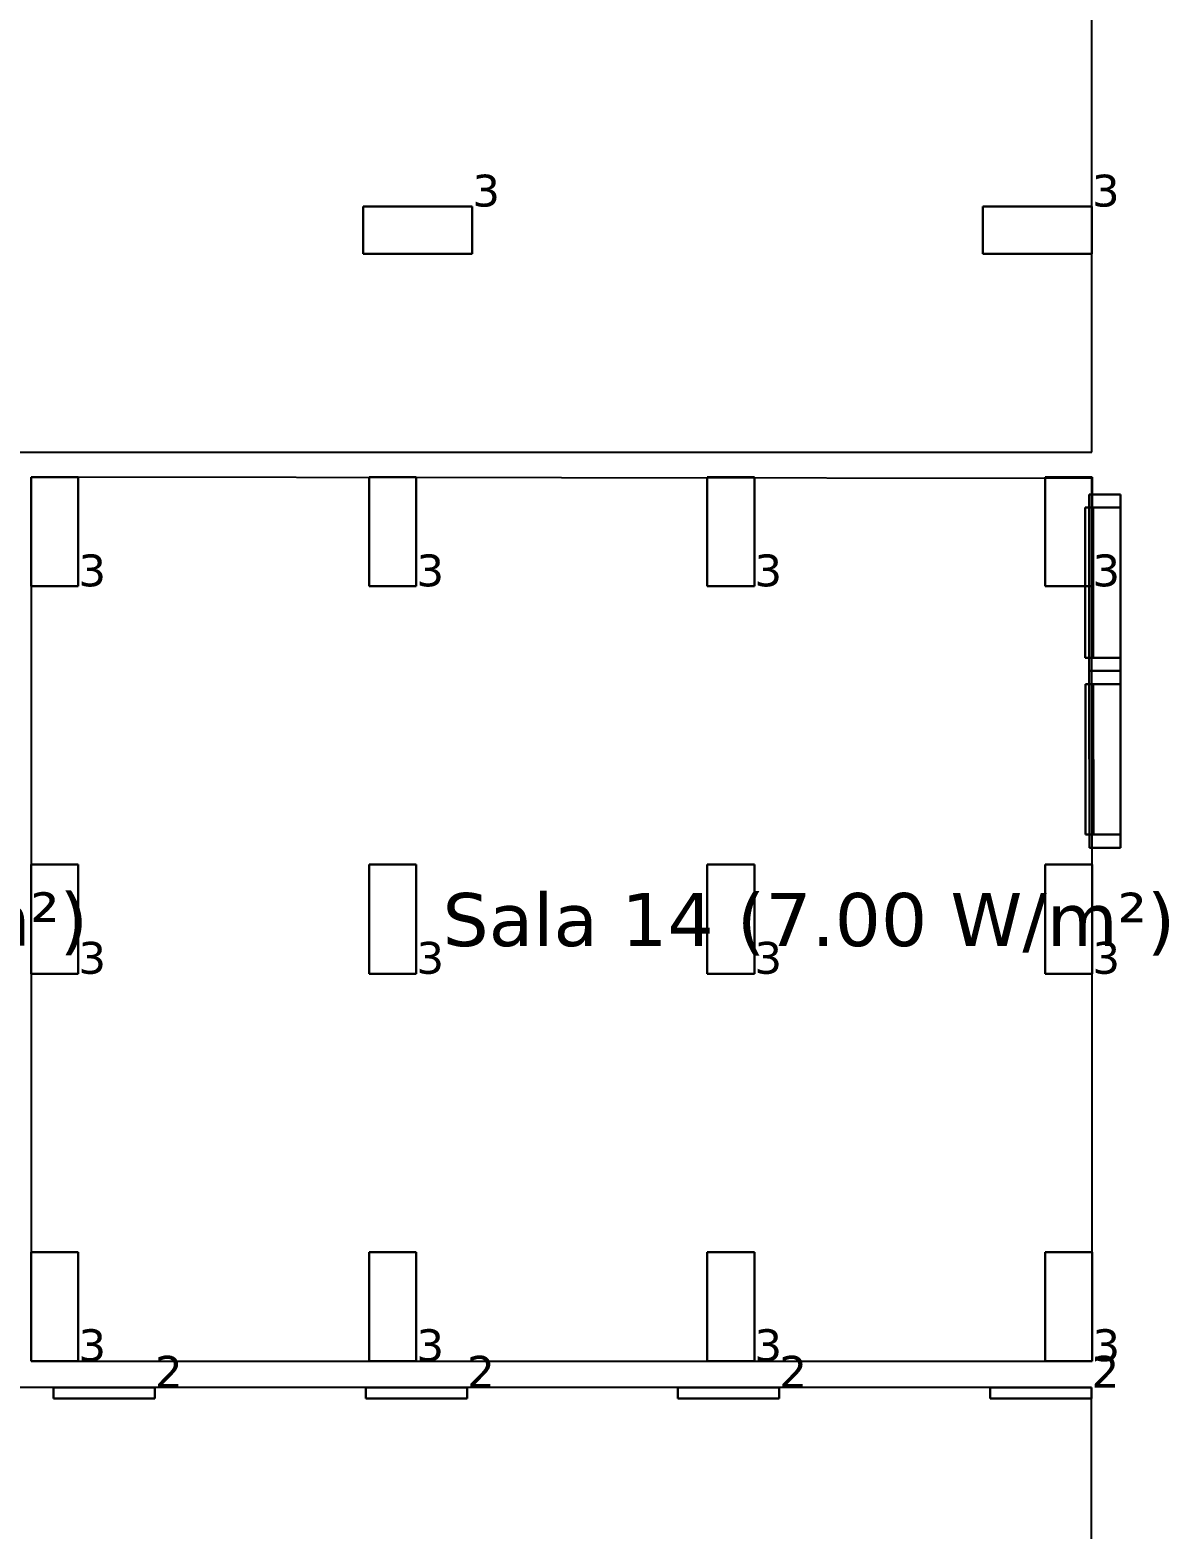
# Model space of a CAD drawing. Header units: inches. Extents: x 28 to 141, y 59 to 110.
# Drawn here: x 102.8 to 109.24, y 68.5 to 76.97 of the extents above; entities that cross this region are included whole.
import ezdxf

# ---------------------------------------------------------------- set-up
doc = ezdxf.new("R2010")
doc.units = ezdxf.units.IN
doc.header["$MEASUREMENT"] = 0
for name, color, linetype, true_color in [('DLX_BLD1_APERT', 7, 'Continuous', 0x969696), ('DLX_BLD1_CALC', 3, 'Continuous', 0x00ff00), ('DLX_BLD1_DESC', 7, 'Continuous', 0x969696), ('DLX_BLD1_LUM', 7, 'Continuous', 0xffd400), ('DLX_BLD1_LUMKEY_IDX', 7, 'Continuous', 0x969696)]:
    doc.layers.add(name, color=color, linetype=linetype, true_color=true_color)
doc.styles.add('TableTextStyle', font='')
doc.styles.get('TableTextStyle').set_extended_font_data('VERDANA.TTF')

msp = doc.modelspace()

# ---------------------------------------------------------------- linework, layer by layer
at = {"layer": 'DLX_BLD1_APERT'}
for points in [[(108.9696, 74.3481, 0), (108.7926, 74.348, 0)], [(108.7926, 74.348, 0), (108.9696, 74.3481, 0)], [(108.9696, 74.3481, 0), (108.7926, 74.348, 0)], [(108.7926, 74.348, 0), (108.9696, 74.3481, 0)], [(108.7926, 74.348, 0), (108.7932, 73.3489, 0)], [(108.7926, 74.348, 0), (108.7926, 74.348, 0)], [(108.7927, 74.273, 0), (108.7926, 74.348, 0)], [(108.7932, 73.3489, 0), (108.7926, 74.348, 0)], [(108.7926, 74.348, 0), (108.7926, 74.348, 0)], [(108.7926, 74.348, 0), (108.7927, 74.273, 0)], [(108.9701, 73.349, 0), (108.9696, 74.3481, 0)], [(108.9696, 74.3481, 0), (108.9696, 74.3481, 0)], [(108.9696, 74.3481, 0), (108.9696, 74.2731, 0)], [(108.9696, 74.2731, 0), (108.9696, 74.3481, 0)], [(108.9696, 74.3481, 0), (108.9696, 74.3481, 0)], [(108.9696, 74.3481, 0), (108.9701, 73.349, 0)], [(108.7706, 73.4239, 0), (108.7702, 74.273, 0)], [(108.7702, 74.273, 0), (108.7927, 74.273, 0)], [(108.7702, 74.273, 0), (108.7706, 73.4239, 0)], [(108.7706, 73.4239, 0), (108.7702, 74.273, 0)], [(108.7702, 74.273, 0), (108.7702, 74.273, 0)], [(108.7927, 74.273, 0), (108.7702, 74.273, 0)], [(108.7702, 74.273, 0), (108.7702, 74.273, 0)], [(108.7702, 74.273, 0), (108.7927, 74.273, 0)], [(108.7927, 74.273, 0), (108.7702, 74.273, 0)], [(108.7702, 74.273, 0), (108.7706, 73.4239, 0)], [(108.8152, 74.2731, 0), (108.7927, 74.273, 0)], [(108.7927, 74.273, 0), (108.8152, 74.2731, 0)], [(108.8152, 74.2731, 0), (108.7927, 74.273, 0)], [(108.7927, 74.273, 0), (108.8152, 74.2731, 0)], [(108.7927, 74.273, 0), (108.8152, 74.2731, 0)], [(108.7927, 74.273, 0), (108.8152, 74.2731, 0)], [(108.8152, 74.2731, 0), (108.7927, 74.273, 0)], [(108.8152, 74.2731, 0), (108.7927, 74.273, 0)], [(108.7927, 74.273, 0), (108.7927, 74.273, 0)], [(108.7927, 74.273, 0), (108.7931, 73.4239, 0)], [(108.7931, 73.4239, 0), (108.7927, 74.273, 0)], [(108.7927, 74.273, 0), (108.7927, 74.273, 0)], [(108.7927, 74.273, 0), (108.7927, 74.273, 0)], [(108.7931, 73.4239, 0), (108.7927, 74.273, 0)], [(108.7927, 74.273, 0), (108.7927, 74.273, 0)], [(108.7927, 74.273, 0), (108.7931, 73.4239, 0)], [(108.9696, 74.2731, 0), (108.8152, 74.2731, 0)], [(108.8156, 73.4239, 0), (108.8152, 74.2731, 0)], [(108.8152, 74.2731, 0), (108.9696, 74.2731, 0)], [(108.8152, 74.2731, 0), (108.8152, 74.2731, 0)], [(108.8152, 74.2731, 0), (108.9696, 74.2731, 0)], [(108.9696, 74.2731, 0), (108.8152, 74.2731, 0)], [(108.8152, 74.2731, 0), (108.8156, 73.4239, 0)], [(108.8152, 74.2731, 0), (108.8152, 74.2731, 0)], [(108.8152, 74.2731, 0), (108.8156, 73.4239, 0)], [(108.8156, 73.4239, 0), (108.8152, 74.2731, 0)], [(108.8152, 74.2731, 0), (108.8152, 74.2731, 0)], [(108.8152, 74.2731, 0), (108.8156, 73.4239, 0)], [(108.8152, 74.2731, 0), (108.8152, 74.2731, 0)], [(108.8156, 73.4239, 0), (108.8152, 74.2731, 0)], [(108.9696, 74.2731, 0), (108.9696, 74.2731, 0)], [(108.9701, 73.424, 0), (108.9696, 74.2731, 0)], [(108.9696, 74.2731, 0), (108.9701, 73.424, 0)], [(108.9696, 74.2731, 0), (108.9696, 74.2731, 0)], [(108.7931, 73.4239, 0), (108.7706, 73.4239, 0)], [(108.7706, 73.4239, 0), (108.7706, 73.4239, 0)], [(108.7931, 73.4239, 0), (108.7706, 73.4239, 0)], [(108.7706, 73.4239, 0), (108.7706, 73.4239, 0)], [(108.7706, 73.4239, 0), (108.7931, 73.4239, 0)], [(108.7706, 73.4239, 0), (108.7931, 73.4239, 0)], [(108.7931, 73.4239, 0), (108.8156, 73.4239, 0)], [(108.7932, 73.3489, 0), (108.7931, 73.4239, 0)], [(108.7931, 73.4239, 0), (108.7931, 73.4239, 0)], [(108.7931, 73.4239, 0), (108.7932, 73.3489, 0)], [(108.8156, 73.4239, 0), (108.7931, 73.4239, 0)], [(108.8156, 73.4239, 0), (108.7931, 73.4239, 0)], [(108.7931, 73.4239, 0), (108.7931, 73.4239, 0)], [(108.7931, 73.4239, 0), (108.8156, 73.4239, 0)], [(108.8156, 73.4239, 0), (108.7931, 73.4239, 0)], [(108.7931, 73.4239, 0), (108.7931, 73.4239, 0)], [(108.7931, 73.4239, 0), (108.8156, 73.4239, 0)], [(108.7931, 73.4239, 0), (108.7931, 73.4239, 0)], [(108.7931, 73.4239, 0), (108.8156, 73.4239, 0)], [(108.8156, 73.4239, 0), (108.7931, 73.4239, 0)], [(108.8156, 73.4239, 0), (108.9701, 73.424, 0)], [(108.9701, 73.424, 0), (108.8156, 73.4239, 0)], [(108.8156, 73.4239, 0), (108.9701, 73.424, 0)], [(108.9701, 73.424, 0), (108.8156, 73.4239, 0)], [(108.8156, 73.4239, 0), (108.8156, 73.4239, 0)], [(108.8156, 73.4239, 0), (108.8156, 73.4239, 0)], [(108.8156, 73.4239, 0), (108.8156, 73.4239, 0)], [(108.8156, 73.4239, 0), (108.8156, 73.4239, 0)], [(108.9701, 73.424, 0), (108.9701, 73.349, 0)], [(108.9701, 73.349, 0), (108.9701, 73.424, 0)], [(108.9701, 73.424, 0), (108.9701, 73.424, 0)], [(108.9701, 73.424, 0), (108.9701, 73.424, 0)], [(108.7712, 72.423, 0), (108.7707, 73.2739, 0)], [(108.7707, 73.2739, 0), (108.7932, 73.2739, 0)], [(108.7707, 73.2739, 0), (108.7712, 72.423, 0)], [(108.7712, 72.423, 0), (108.7707, 73.2739, 0)], [(108.7707, 73.2739, 0), (108.7707, 73.2739, 0)], [(108.7932, 73.2739, 0), (108.7707, 73.2739, 0)], [(108.7707, 73.2739, 0), (108.7707, 73.2739, 0)], [(108.7707, 73.2739, 0), (108.7932, 73.2739, 0)], [(108.7932, 73.2739, 0), (108.7707, 73.2739, 0)], [(108.7707, 73.2739, 0), (108.7712, 72.423, 0)], [(108.7932, 73.3489, 0), (108.9701, 73.349, 0)], [(108.7932, 73.3489, 0), (108.9701, 73.349, 0)], [(108.9701, 73.349, 0), (108.7932, 73.3489, 0)], [(108.9701, 73.349, 0), (108.7932, 73.3489, 0)], [(108.9697, 73.349, 0), (108.7932, 73.3489, 0)], [(108.7932, 73.3489, 0), (108.9697, 73.349, 0)], [(108.9697, 73.349, 0), (108.7932, 73.3489, 0)], [(108.7932, 73.3489, 0), (108.9697, 73.349, 0)], [(108.7932, 73.3489, 0), (108.7932, 73.3489, 0)], [(108.7932, 73.3489, 0), (108.7932, 73.3489, 0)], [(108.7932, 73.3489, 0), (108.7937, 72.348, 0)], [(108.7932, 73.3489, 0), (108.7932, 73.3489, 0)], [(108.7932, 73.2739, 0), (108.7932, 73.3489, 0)], [(108.7937, 72.348, 0), (108.7932, 73.3489, 0)], [(108.7932, 73.3489, 0), (108.7932, 73.3489, 0)], [(108.7932, 73.3489, 0), (108.7932, 73.2739, 0)], [(108.8157, 73.2739, 0), (108.7932, 73.2739, 0)], [(108.7932, 73.2739, 0), (108.7932, 73.2739, 0)], [(108.7932, 73.2739, 0), (108.7937, 72.423, 0)], [(108.7937, 72.423, 0), (108.7932, 73.2739, 0)], [(108.7932, 73.2739, 0), (108.8157, 73.2739, 0)], [(108.8157, 73.2739, 0), (108.7932, 73.2739, 0)], [(108.7932, 73.2739, 0), (108.7932, 73.2739, 0)], [(108.7932, 73.2739, 0), (108.8157, 73.2739, 0)], [(108.7932, 73.2739, 0), (108.8157, 73.2739, 0)], [(108.7932, 73.2739, 0), (108.7932, 73.2739, 0)], [(108.7937, 72.423, 0), (108.7932, 73.2739, 0)], [(108.7932, 73.2739, 0), (108.7932, 73.2739, 0)], [(108.7932, 73.2739, 0), (108.8157, 73.2739, 0)], [(108.8157, 73.2739, 0), (108.7932, 73.2739, 0)], [(108.7932, 73.2739, 0), (108.7937, 72.423, 0)], [(108.8157, 73.2739, 0), (108.7932, 73.2739, 0)], [(108.9698, 73.274, 0), (108.8157, 73.2739, 0)], [(108.8157, 73.2739, 0), (108.9698, 73.274, 0)], [(108.8157, 73.2739, 0), (108.9698, 73.274, 0)], [(108.9698, 73.274, 0), (108.8157, 73.2739, 0)], [(108.8162, 72.4231, 0), (108.8157, 73.2739, 0)], [(108.8157, 73.2739, 0), (108.8157, 73.2739, 0)], [(108.8157, 73.2739, 0), (108.8162, 72.4231, 0)], [(108.8157, 73.2739, 0), (108.8157, 73.2739, 0)], [(108.8157, 73.2739, 0), (108.8162, 72.4231, 0)], [(108.8162, 72.4231, 0), (108.8157, 73.2739, 0)], [(108.8157, 73.2739, 0), (108.8157, 73.2739, 0)], [(108.8157, 73.2739, 0), (108.8162, 72.4231, 0)], [(108.8157, 73.2739, 0), (108.8157, 73.2739, 0)], [(108.8162, 72.4231, 0), (108.8157, 73.2739, 0)], [(108.9703, 72.3481, 0), (108.9697, 73.349, 0)], [(108.9697, 73.349, 0), (108.9697, 73.349, 0)], [(108.9697, 73.349, 0), (108.9698, 73.274, 0)], [(108.9698, 73.274, 0), (108.9697, 73.349, 0)], [(108.9697, 73.349, 0), (108.9697, 73.349, 0)], [(108.9697, 73.349, 0), (108.9703, 72.3481, 0)], [(108.9698, 73.274, 0), (108.9698, 73.274, 0)], [(108.9702, 72.4231, 0), (108.9698, 73.274, 0)], [(108.9698, 73.274, 0), (108.9702, 72.4231, 0)], [(108.9698, 73.274, 0), (108.9698, 73.274, 0)], [(108.9701, 73.349, 0), (108.9701, 73.349, 0)], [(108.9701, 73.349, 0), (108.9701, 73.349, 0)], [(108.7937, 72.423, 0), (108.7712, 72.423, 0)], [(108.7712, 72.423, 0), (108.7712, 72.423, 0)], [(108.7937, 72.423, 0), (108.7712, 72.423, 0)], [(108.7712, 72.423, 0), (108.7712, 72.423, 0)], [(108.7712, 72.423, 0), (108.7937, 72.423, 0)], [(108.7712, 72.423, 0), (108.7937, 72.423, 0)], [(108.7937, 72.423, 0), (108.8162, 72.4231, 0)], [(108.8162, 72.4231, 0), (108.7937, 72.423, 0)], [(108.8162, 72.4231, 0), (108.7937, 72.423, 0)], [(108.7937, 72.423, 0), (108.8162, 72.4231, 0)], [(108.8162, 72.4231, 0), (108.7937, 72.423, 0)], [(108.7937, 72.423, 0), (108.8162, 72.4231, 0)], [(108.7937, 72.423, 0), (108.8162, 72.4231, 0)], [(108.8162, 72.4231, 0), (108.7937, 72.423, 0)], [(108.7937, 72.348, 0), (108.7937, 72.423, 0)], [(108.7937, 72.423, 0), (108.7937, 72.423, 0)], [(108.7937, 72.423, 0), (108.7937, 72.348, 0)], [(108.7937, 72.423, 0), (108.7937, 72.423, 0)], [(108.7937, 72.423, 0), (108.7937, 72.423, 0)], [(108.7937, 72.423, 0), (108.7937, 72.423, 0)], [(108.8162, 72.4231, 0), (108.9702, 72.4231, 0)], [(108.9702, 72.4231, 0), (108.8162, 72.4231, 0)], [(108.8162, 72.4231, 0), (108.8162, 72.4231, 0)], [(108.8162, 72.4231, 0), (108.9702, 72.4231, 0)], [(108.9702, 72.4231, 0), (108.8162, 72.4231, 0)], [(108.8162, 72.4231, 0), (108.8162, 72.4231, 0)], [(108.8162, 72.4231, 0), (108.8162, 72.4231, 0)], [(108.8162, 72.4231, 0), (108.8162, 72.4231, 0)], [(108.9702, 72.4231, 0), (108.9703, 72.3481, 0)], [(108.9703, 72.3481, 0), (108.9702, 72.4231, 0)], [(108.9702, 72.4231, 0), (108.9702, 72.4231, 0)], [(108.9702, 72.4231, 0), (108.9702, 72.4231, 0)], [(108.7937, 72.348, 0), (108.9703, 72.3481, 0)], [(108.7937, 72.348, 0), (108.9703, 72.3481, 0)], [(108.9703, 72.3481, 0), (108.7937, 72.348, 0)], [(108.9703, 72.3481, 0), (108.7937, 72.348, 0)], [(108.7937, 72.348, 0), (108.7937, 72.348, 0)], [(108.7937, 72.348, 0), (108.7937, 72.348, 0)], [(108.9703, 72.3481, 0), (108.9703, 72.3481, 0)], [(108.9703, 72.3481, 0), (108.9703, 72.3481, 0)]]:
    msp.add_polyline3d(points, dxfattribs=at)
at = {"layer": 'DLX_BLD1_CALC'}
for points in [[(108.8076, 74.5873, 0), (108.8076, 77.0983, 0)], [(102.4861, 74.5873, 0), (108.8076, 74.5873, 0)], [(108.8076, 74.4373, 0), (102.8076, 74.4449, 0)], [(102.8076, 74.4449, 0), (102.8076, 69.4449, 0)], [(108.8076, 74.3481, 0), (108.8076, 74.4373, 0)], [(108.8076, 74.3481, 0), (108.7926, 74.348, 0)], [(108.7926, 74.348, 0), (108.8076, 74.3481, 0)], [(108.7926, 74.348, 0), (108.7927, 74.273, 0)], [(108.7927, 74.273, 0), (108.7926, 74.348, 0)], [(108.8082, 73.3489, 0), (108.8076, 74.3481, 0)], [(108.7927, 74.273, 0), (108.7702, 74.273, 0)], [(108.7702, 74.273, 0), (108.7706, 73.4239, 0)], [(108.7706, 73.4239, 0), (108.7702, 74.273, 0)], [(108.7702, 74.273, 0), (108.7927, 74.273, 0)], [(108.7706, 73.4239, 0), (108.7931, 73.4239, 0)], [(108.7931, 73.4239, 0), (108.7706, 73.4239, 0)], [(108.7931, 73.4239, 0), (108.7932, 73.3489, 0)], [(108.7932, 73.3489, 0), (108.7931, 73.4239, 0)], [(108.7932, 73.2739, 0), (108.7707, 73.2739, 0)], [(108.7707, 73.2739, 0), (108.7712, 72.423, 0)], [(108.7712, 72.423, 0), (108.7707, 73.2739, 0)], [(108.7707, 73.2739, 0), (108.7932, 73.2739, 0)], [(108.7932, 73.3489, 0), (108.8082, 73.3489, 0)], [(108.8082, 73.3489, 0), (108.7932, 73.3489, 0)], [(108.7932, 73.3489, 0), (108.7932, 73.2739, 0)], [(108.7932, 73.2739, 0), (108.7932, 73.3489, 0)], [(108.8087, 72.3481, 0), (108.8082, 73.3489, 0)], [(108.7712, 72.423, 0), (108.7937, 72.423, 0)], [(108.7937, 72.423, 0), (108.7712, 72.423, 0)], [(108.7937, 72.423, 0), (108.7937, 72.348, 0)], [(108.7937, 72.348, 0), (108.7937, 72.423, 0)], [(108.7937, 72.348, 0), (108.8087, 72.3481, 0)], [(108.8087, 72.3481, 0), (108.7937, 72.348, 0)], [(108.8102, 69.4449, 0), (108.8087, 72.3481, 0)], [(102.8076, 69.4449, 0), (108.8102, 69.4449, 0)], [(108.8054, 69.2949, 0), (88.8076, 69.2949, 0)], [(108.8054, 62.1517, 0), (108.8054, 69.2949, 0)]]:
    msp.add_polyline3d(points, dxfattribs=at)
at = {"layer": 'DLX_BLD1_LUM'}
for points in [[(104.6859, 75.7093, 0), (104.6859, 75.9763, 0)], [(104.6859, 75.9763, 0), (104.6859, 75.9763, 0)], [(104.6859, 75.9763, 0), (104.6859, 75.7093, 0)], [(104.6859, 75.9763, 0), (105.3029, 75.9763, 0)], [(105.3029, 75.9763, 0), (104.6859, 75.9763, 0)], [(104.6859, 75.9763, 0), (104.6859, 75.9763, 0)], [(104.6859, 75.9763, 0), (104.6859, 75.7093, 0)], [(105.3029, 75.9763, 0), (104.6859, 75.9763, 0)], [(104.6859, 75.7093, 0), (104.6859, 75.9763, 0)], [(104.6859, 75.9763, 0), (105.3029, 75.9763, 0)], [(105.3029, 75.9763, 0), (105.3029, 75.7093, 0)], [(105.3029, 75.7093, 0), (105.3029, 75.9763, 0)], [(105.3029, 75.9763, 0), (105.3029, 75.9763, 0)], [(105.3029, 75.9763, 0), (105.3029, 75.9763, 0)], [(105.3029, 75.7093, 0), (105.3029, 75.9763, 0)], [(105.3029, 75.9763, 0), (105.3029, 75.7093, 0)], [(108.1906, 75.7093, 0), (108.1906, 75.9763, 0)], [(108.1906, 75.9763, 0), (108.1906, 75.9763, 0)], [(108.1906, 75.9763, 0), (108.1906, 75.7093, 0)], [(108.1906, 75.9763, 0), (108.8076, 75.9763, 0)], [(108.8076, 75.9763, 0), (108.1906, 75.9763, 0)], [(108.1906, 75.9763, 0), (108.1906, 75.9763, 0)], [(108.1906, 75.9763, 0), (108.1906, 75.7093, 0)], [(108.8076, 75.9763, 0), (108.1906, 75.9763, 0)], [(108.1906, 75.7093, 0), (108.1906, 75.9763, 0)], [(108.1906, 75.9763, 0), (108.8076, 75.9763, 0)], [(108.8076, 75.9763, 0), (108.8076, 75.7093, 0)], [(108.8076, 75.7093, 0), (108.8076, 75.9763, 0)], [(108.8076, 75.9763, 0), (108.8076, 75.9763, 0)], [(108.8076, 75.9763, 0), (108.8076, 75.9763, 0)], [(108.8076, 75.7093, 0), (108.8076, 75.9763, 0)], [(108.8076, 75.9763, 0), (108.8076, 75.7093, 0)], [(105.3029, 75.7093, 0), (104.6859, 75.7093, 0)], [(104.6859, 75.7093, 0), (104.6859, 75.7093, 0)], [(104.6859, 75.7093, 0), (105.3029, 75.7093, 0)], [(104.6859, 75.7093, 0), (104.6859, 75.7093, 0)], [(104.6859, 75.7093, 0), (105.3029, 75.7093, 0)], [(105.3029, 75.7093, 0), (104.6859, 75.7093, 0)], [(105.3029, 75.7093, 0), (105.3029, 75.7093, 0)], [(105.3029, 75.7093, 0), (105.3029, 75.7093, 0)], [(108.8076, 75.7093, 0), (108.1906, 75.7093, 0)], [(108.1906, 75.7093, 0), (108.1906, 75.7093, 0)], [(108.1906, 75.7093, 0), (108.8076, 75.7093, 0)], [(108.1906, 75.7093, 0), (108.1906, 75.7093, 0)], [(108.1906, 75.7093, 0), (108.8076, 75.7093, 0)], [(108.8076, 75.7093, 0), (108.1906, 75.7093, 0)], [(108.8076, 75.7093, 0), (108.8076, 75.7093, 0)], [(108.8076, 75.7093, 0), (108.8076, 75.7093, 0)], [(102.8076, 74.4449, 0), (103.0746, 74.4449, 0)], [(103.0746, 74.4449, 0), (102.8076, 74.4449, 0)], [(102.8076, 74.4449, 0), (102.8076, 74.4449, 0)], [(102.8076, 73.8279, 0), (102.8076, 74.4449, 0)], [(102.8076, 74.4449, 0), (102.8076, 74.4449, 0)], [(102.8076, 74.4449, 0), (102.8076, 73.8279, 0)], [(103.0746, 74.4449, 0), (102.8076, 74.4449, 0)], [(102.8076, 74.4449, 0), (102.8076, 73.8279, 0)], [(102.8076, 74.4449, 0), (103.0746, 74.4449, 0)], [(102.8076, 73.8279, 0), (102.8076, 74.4449, 0)], [(103.0746, 74.4449, 0), (103.0746, 74.4449, 0)], [(103.0746, 74.4449, 0), (103.0746, 73.8279, 0)], [(103.0746, 73.8279, 0), (103.0746, 74.4449, 0)], [(103.0746, 74.4449, 0), (103.0746, 74.4449, 0)], [(103.0746, 73.8279, 0), (103.0746, 74.4449, 0)], [(103.0746, 74.4449, 0), (103.0746, 73.8279, 0)], [(104.7195, 74.4449, 0), (104.9865, 74.4449, 0)], [(104.9865, 74.4449, 0), (104.7195, 74.4449, 0)], [(104.7195, 74.4449, 0), (104.7195, 74.4449, 0)], [(104.7195, 73.8279, 0), (104.7195, 74.4449, 0)], [(104.7195, 74.4449, 0), (104.7195, 74.4449, 0)], [(104.7195, 74.4449, 0), (104.7195, 73.8279, 0)], [(104.9865, 74.4449, 0), (104.7195, 74.4449, 0)], [(104.7195, 74.4449, 0), (104.7195, 73.8279, 0)], [(104.7195, 74.4449, 0), (104.9865, 74.4449, 0)], [(104.7195, 73.8279, 0), (104.7195, 74.4449, 0)], [(104.9865, 74.4449, 0), (104.9865, 74.4449, 0)], [(104.9865, 74.4449, 0), (104.9865, 73.8279, 0)], [(104.9865, 73.8279, 0), (104.9865, 74.4449, 0)], [(104.9865, 74.4449, 0), (104.9865, 74.4449, 0)], [(104.9865, 73.8279, 0), (104.9865, 74.4449, 0)], [(104.9865, 74.4449, 0), (104.9865, 73.8279, 0)], [(106.6314, 74.4449, 0), (106.8984, 74.4449, 0)], [(106.8984, 74.4449, 0), (106.6314, 74.4449, 0)], [(106.6314, 74.4449, 0), (106.6314, 74.4449, 0)], [(106.6314, 73.8279, 0), (106.6314, 74.4449, 0)], [(106.6314, 74.4449, 0), (106.6314, 74.4449, 0)], [(106.6314, 74.4449, 0), (106.6314, 73.8279, 0)], [(106.8984, 74.4449, 0), (106.6314, 74.4449, 0)], [(106.6314, 74.4449, 0), (106.6314, 73.8279, 0)], [(106.6314, 74.4449, 0), (106.8984, 74.4449, 0)], [(106.6314, 73.8279, 0), (106.6314, 74.4449, 0)], [(106.8984, 74.4449, 0), (106.8984, 74.4449, 0)], [(106.8984, 74.4449, 0), (106.8984, 73.8279, 0)], [(106.8984, 73.8279, 0), (106.8984, 74.4449, 0)], [(106.8984, 74.4449, 0), (106.8984, 74.4449, 0)], [(106.8984, 73.8279, 0), (106.8984, 74.4449, 0)], [(106.8984, 74.4449, 0), (106.8984, 73.8279, 0)], [(108.5433, 74.4449, 0), (108.8102, 74.4449, 0)], [(108.8102, 74.4449, 0), (108.5433, 74.4449, 0)], [(108.5433, 74.4449, 0), (108.5433, 74.4449, 0)], [(108.5433, 73.8279, 0), (108.5433, 74.4449, 0)], [(108.5433, 74.4449, 0), (108.5433, 74.4449, 0)], [(108.5433, 74.4449, 0), (108.5433, 73.8279, 0)], [(108.8102, 74.4449, 0), (108.5433, 74.4449, 0)], [(108.5433, 74.4449, 0), (108.5433, 73.8279, 0)], [(108.5433, 74.4449, 0), (108.8102, 74.4449, 0)], [(108.5433, 73.8279, 0), (108.5433, 74.4449, 0)], [(108.8102, 74.4449, 0), (108.8102, 74.4449, 0)], [(108.8102, 74.4449, 0), (108.8102, 73.8279, 0)], [(108.8102, 73.8279, 0), (108.8102, 74.4449, 0)], [(108.8102, 74.4449, 0), (108.8102, 74.4449, 0)], [(108.8102, 73.8279, 0), (108.8102, 74.4449, 0)], [(108.8102, 74.4449, 0), (108.8102, 73.8279, 0)], [(103.0746, 73.8279, 0), (102.8076, 73.8279, 0)], [(102.8076, 73.8279, 0), (102.8076, 73.8279, 0)], [(102.8076, 73.8279, 0), (103.0746, 73.8279, 0)], [(102.8076, 73.8279, 0), (102.8076, 73.8279, 0)], [(102.8076, 73.8279, 0), (103.0746, 73.8279, 0)], [(103.0746, 73.8279, 0), (102.8076, 73.8279, 0)], [(103.0746, 73.8279, 0), (103.0746, 73.8279, 0)], [(103.0746, 73.8279, 0), (103.0746, 73.8279, 0)], [(104.9865, 73.8279, 0), (104.7195, 73.8279, 0)], [(104.7195, 73.8279, 0), (104.7195, 73.8279, 0)], [(104.7195, 73.8279, 0), (104.9865, 73.8279, 0)], [(104.7195, 73.8279, 0), (104.7195, 73.8279, 0)], [(104.7195, 73.8279, 0), (104.9865, 73.8279, 0)], [(104.9865, 73.8279, 0), (104.7195, 73.8279, 0)], [(104.9865, 73.8279, 0), (104.9865, 73.8279, 0)], [(104.9865, 73.8279, 0), (104.9865, 73.8279, 0)], [(106.8984, 73.8279, 0), (106.6314, 73.8279, 0)], [(106.6314, 73.8279, 0), (106.6314, 73.8279, 0)], [(106.6314, 73.8279, 0), (106.8984, 73.8279, 0)], [(106.6314, 73.8279, 0), (106.6314, 73.8279, 0)], [(106.6314, 73.8279, 0), (106.8984, 73.8279, 0)], [(106.8984, 73.8279, 0), (106.6314, 73.8279, 0)], [(106.8984, 73.8279, 0), (106.8984, 73.8279, 0)], [(106.8984, 73.8279, 0), (106.8984, 73.8279, 0)], [(108.8102, 73.8279, 0), (108.5433, 73.8279, 0)], [(108.5433, 73.8279, 0), (108.5433, 73.8279, 0)], [(108.5433, 73.8279, 0), (108.8102, 73.8279, 0)], [(108.5433, 73.8279, 0), (108.5433, 73.8279, 0)], [(108.5433, 73.8279, 0), (108.8102, 73.8279, 0)], [(108.8102, 73.8279, 0), (108.5433, 73.8279, 0)], [(108.8102, 73.8279, 0), (108.8102, 73.8279, 0)], [(108.8102, 73.8279, 0), (108.8102, 73.8279, 0)], [(102.8076, 72.2534, 0), (103.0746, 72.2534, 0)], [(103.0746, 72.2534, 0), (102.8076, 72.2534, 0)], [(102.8076, 72.2534, 0), (102.8076, 72.2534, 0)], [(102.8076, 71.6364, 0), (102.8076, 72.2534, 0)], [(102.8076, 72.2534, 0), (102.8076, 72.2534, 0)], [(102.8076, 72.2534, 0), (102.8076, 71.6364, 0)], [(103.0746, 72.2534, 0), (102.8076, 72.2534, 0)], [(102.8076, 72.2534, 0), (102.8076, 71.6364, 0)], [(102.8076, 72.2534, 0), (103.0746, 72.2534, 0)], [(102.8076, 71.6364, 0), (102.8076, 72.2534, 0)], [(103.0746, 72.2534, 0), (103.0746, 72.2534, 0)], [(103.0746, 72.2534, 0), (103.0746, 71.6364, 0)], [(103.0746, 71.6364, 0), (103.0746, 72.2534, 0)], [(103.0746, 72.2534, 0), (103.0746, 72.2534, 0)], [(103.0746, 71.6364, 0), (103.0746, 72.2534, 0)], [(103.0746, 72.2534, 0), (103.0746, 71.6364, 0)], [(104.7195, 72.2534, 0), (104.9865, 72.2534, 0)], [(104.9865, 72.2534, 0), (104.7195, 72.2534, 0)], [(104.7195, 72.2534, 0), (104.7195, 72.2534, 0)], [(104.7195, 71.6364, 0), (104.7195, 72.2534, 0)], [(104.7195, 72.2534, 0), (104.7195, 72.2534, 0)], [(104.7195, 72.2534, 0), (104.7195, 71.6364, 0)], [(104.9865, 72.2534, 0), (104.7195, 72.2534, 0)], [(104.7195, 72.2534, 0), (104.7195, 71.6364, 0)], [(104.7195, 72.2534, 0), (104.9865, 72.2534, 0)], [(104.7195, 71.6364, 0), (104.7195, 72.2534, 0)], [(104.9865, 72.2534, 0), (104.9865, 72.2534, 0)], [(104.9865, 72.2534, 0), (104.9865, 71.6364, 0)], [(104.9865, 71.6364, 0), (104.9865, 72.2534, 0)], [(104.9865, 72.2534, 0), (104.9865, 72.2534, 0)], [(104.9865, 71.6364, 0), (104.9865, 72.2534, 0)], [(104.9865, 72.2534, 0), (104.9865, 71.6364, 0)], [(106.6314, 72.2534, 0), (106.8984, 72.2534, 0)], [(106.8984, 72.2534, 0), (106.6314, 72.2534, 0)], [(106.6314, 72.2534, 0), (106.6314, 72.2534, 0)], [(106.6314, 71.6364, 0), (106.6314, 72.2534, 0)], [(106.6314, 72.2534, 0), (106.6314, 72.2534, 0)], [(106.6314, 72.2534, 0), (106.6314, 71.6364, 0)], [(106.8984, 72.2534, 0), (106.6314, 72.2534, 0)], [(106.6314, 72.2534, 0), (106.6314, 71.6364, 0)], [(106.6314, 72.2534, 0), (106.8984, 72.2534, 0)], [(106.6314, 71.6364, 0), (106.6314, 72.2534, 0)], [(106.8984, 72.2534, 0), (106.8984, 72.2534, 0)], [(106.8984, 72.2534, 0), (106.8984, 71.6364, 0)], [(106.8984, 71.6364, 0), (106.8984, 72.2534, 0)], [(106.8984, 72.2534, 0), (106.8984, 72.2534, 0)], [(106.8984, 71.6364, 0), (106.8984, 72.2534, 0)], [(106.8984, 72.2534, 0), (106.8984, 71.6364, 0)], [(108.5433, 72.2534, 0), (108.8102, 72.2534, 0)], [(108.8102, 72.2534, 0), (108.5433, 72.2534, 0)], [(108.5433, 72.2534, 0), (108.5433, 72.2534, 0)], [(108.5433, 71.6364, 0), (108.5433, 72.2534, 0)], [(108.5433, 72.2534, 0), (108.5433, 72.2534, 0)], [(108.5433, 72.2534, 0), (108.5433, 71.6364, 0)], [(108.8102, 72.2534, 0), (108.5433, 72.2534, 0)], [(108.5433, 72.2534, 0), (108.5433, 71.6364, 0)], [(108.5433, 72.2534, 0), (108.8102, 72.2534, 0)], [(108.5433, 71.6364, 0), (108.5433, 72.2534, 0)], [(108.8102, 72.2534, 0), (108.8102, 72.2534, 0)], [(108.8102, 72.2534, 0), (108.8102, 71.6364, 0)], [(108.8102, 71.6364, 0), (108.8102, 72.2534, 0)], [(108.8102, 72.2534, 0), (108.8102, 72.2534, 0)], [(108.8102, 71.6364, 0), (108.8102, 72.2534, 0)], [(108.8102, 72.2534, 0), (108.8102, 71.6364, 0)], [(103.0746, 71.6364, 0), (102.8076, 71.6364, 0)], [(102.8076, 71.6364, 0), (102.8076, 71.6364, 0)], [(102.8076, 71.6364, 0), (103.0746, 71.6364, 0)], [(102.8076, 71.6364, 0), (102.8076, 71.6364, 0)], [(102.8076, 71.6364, 0), (103.0746, 71.6364, 0)], [(103.0746, 71.6364, 0), (102.8076, 71.6364, 0)], [(103.0746, 71.6364, 0), (103.0746, 71.6364, 0)], [(103.0746, 71.6364, 0), (103.0746, 71.6364, 0)], [(104.9865, 71.6364, 0), (104.7195, 71.6364, 0)], [(104.7195, 71.6364, 0), (104.7195, 71.6364, 0)], [(104.7195, 71.6364, 0), (104.9865, 71.6364, 0)], [(104.7195, 71.6364, 0), (104.7195, 71.6364, 0)], [(104.7195, 71.6364, 0), (104.9865, 71.6364, 0)], [(104.9865, 71.6364, 0), (104.7195, 71.6364, 0)], [(104.9865, 71.6364, 0), (104.9865, 71.6364, 0)], [(104.9865, 71.6364, 0), (104.9865, 71.6364, 0)], [(106.8984, 71.6364, 0), (106.6314, 71.6364, 0)], [(106.6314, 71.6364, 0), (106.6314, 71.6364, 0)], [(106.6314, 71.6364, 0), (106.8984, 71.6364, 0)], [(106.6314, 71.6364, 0), (106.6314, 71.6364, 0)], [(106.6314, 71.6364, 0), (106.8984, 71.6364, 0)], [(106.8984, 71.6364, 0), (106.6314, 71.6364, 0)], [(106.8984, 71.6364, 0), (106.8984, 71.6364, 0)], [(106.8984, 71.6364, 0), (106.8984, 71.6364, 0)], [(108.8102, 71.6364, 0), (108.5433, 71.6364, 0)], [(108.5433, 71.6364, 0), (108.5433, 71.6364, 0)], [(108.5433, 71.6364, 0), (108.8102, 71.6364, 0)], [(108.5433, 71.6364, 0), (108.5433, 71.6364, 0)], [(108.5433, 71.6364, 0), (108.8102, 71.6364, 0)], [(108.8102, 71.6364, 0), (108.5433, 71.6364, 0)], [(108.8102, 71.6364, 0), (108.8102, 71.6364, 0)], [(108.8102, 71.6364, 0), (108.8102, 71.6364, 0)], [(102.8076, 70.0619, 0), (103.0746, 70.0619, 0)], [(103.0746, 70.0619, 0), (102.8076, 70.0619, 0)], [(102.8076, 70.0619, 0), (102.8076, 70.0619, 0)], [(102.8076, 69.4449, 0), (102.8076, 70.0619, 0)], [(102.8076, 70.0619, 0), (102.8076, 70.0619, 0)], [(102.8076, 70.0619, 0), (102.8076, 69.4449, 0)], [(103.0746, 70.0619, 0), (102.8076, 70.0619, 0)], [(102.8076, 70.0619, 0), (102.8076, 69.4449, 0)], [(102.8076, 70.0619, 0), (103.0746, 70.0619, 0)], [(102.8076, 69.4449, 0), (102.8076, 70.0619, 0)], [(103.0746, 70.0619, 0), (103.0746, 70.0619, 0)], [(103.0746, 70.0619, 0), (103.0746, 69.4449, 0)], [(103.0746, 69.4449, 0), (103.0746, 70.0619, 0)], [(103.0746, 70.0619, 0), (103.0746, 70.0619, 0)], [(103.0746, 69.4449, 0), (103.0746, 70.0619, 0)], [(103.0746, 70.0619, 0), (103.0746, 69.4449, 0)], [(104.7195, 70.0619, 0), (104.9865, 70.0619, 0)], [(104.9865, 70.0619, 0), (104.7195, 70.0619, 0)], [(104.7195, 70.0619, 0), (104.7195, 70.0619, 0)], [(104.7195, 69.4449, 0), (104.7195, 70.0619, 0)], [(104.7195, 70.0619, 0), (104.7195, 70.0619, 0)], [(104.7195, 70.0619, 0), (104.7195, 69.4449, 0)], [(104.9865, 70.0619, 0), (104.7195, 70.0619, 0)], [(104.7195, 70.0619, 0), (104.7195, 69.4449, 0)], [(104.7195, 70.0619, 0), (104.9865, 70.0619, 0)], [(104.7195, 69.4449, 0), (104.7195, 70.0619, 0)], [(104.9865, 70.0619, 0), (104.9865, 70.0619, 0)], [(104.9865, 70.0619, 0), (104.9865, 69.4449, 0)], [(104.9865, 69.4449, 0), (104.9865, 70.0619, 0)], [(104.9865, 70.0619, 0), (104.9865, 70.0619, 0)], [(104.9865, 69.4449, 0), (104.9865, 70.0619, 0)], [(104.9865, 70.0619, 0), (104.9865, 69.4449, 0)], [(106.6314, 70.0619, 0), (106.8984, 70.0619, 0)], [(106.8984, 70.0619, 0), (106.6314, 70.0619, 0)], [(106.6314, 70.0619, 0), (106.6314, 70.0619, 0)], [(106.6314, 69.4449, 0), (106.6314, 70.0619, 0)], [(106.6314, 70.0619, 0), (106.6314, 70.0619, 0)], [(106.6314, 70.0619, 0), (106.6314, 69.4449, 0)], [(106.8984, 70.0619, 0), (106.6314, 70.0619, 0)], [(106.6314, 70.0619, 0), (106.6314, 69.4449, 0)], [(106.6314, 70.0619, 0), (106.8984, 70.0619, 0)], [(106.6314, 69.4449, 0), (106.6314, 70.0619, 0)], [(106.8984, 70.0619, 0), (106.8984, 70.0619, 0)], [(106.8984, 70.0619, 0), (106.8984, 69.4449, 0)], [(106.8984, 69.4449, 0), (106.8984, 70.0619, 0)], [(106.8984, 70.0619, 0), (106.8984, 70.0619, 0)], [(106.8984, 69.4449, 0), (106.8984, 70.0619, 0)], [(106.8984, 70.0619, 0), (106.8984, 69.4449, 0)], [(108.5433, 70.0619, 0), (108.8102, 70.0619, 0)], [(108.8102, 70.0619, 0), (108.5433, 70.0619, 0)], [(108.5433, 70.0619, 0), (108.5433, 70.0619, 0)], [(108.5433, 69.4449, 0), (108.5433, 70.0619, 0)], [(108.5433, 70.0619, 0), (108.5433, 70.0619, 0)], [(108.5433, 70.0619, 0), (108.5433, 69.4449, 0)], [(108.8102, 70.0619, 0), (108.5433, 70.0619, 0)], [(108.5433, 70.0619, 0), (108.5433, 69.4449, 0)], [(108.5433, 70.0619, 0), (108.8102, 70.0619, 0)], [(108.5433, 69.4449, 0), (108.5433, 70.0619, 0)], [(108.8102, 70.0619, 0), (108.8102, 70.0619, 0)], [(108.8102, 70.0619, 0), (108.8102, 69.4449, 0)], [(108.8102, 69.4449, 0), (108.8102, 70.0619, 0)], [(108.8102, 70.0619, 0), (108.8102, 70.0619, 0)], [(108.8102, 69.4449, 0), (108.8102, 70.0619, 0)], [(108.8102, 70.0619, 0), (108.8102, 69.4449, 0)], [(103.0746, 69.4449, 0), (102.8076, 69.4449, 0)], [(102.8076, 69.4449, 0), (102.8076, 69.4449, 0)], [(102.8076, 69.4449, 0), (103.0746, 69.4449, 0)], [(102.8076, 69.4449, 0), (102.8076, 69.4449, 0)], [(102.8076, 69.4449, 0), (103.0746, 69.4449, 0)], [(103.0746, 69.4449, 0), (102.8076, 69.4449, 0)], [(103.0746, 69.4449, 0), (103.0746, 69.4449, 0)], [(103.0746, 69.4449, 0), (103.0746, 69.4449, 0)], [(104.9865, 69.4449, 0), (104.7195, 69.4449, 0)], [(104.7195, 69.4449, 0), (104.7195, 69.4449, 0)], [(104.7195, 69.4449, 0), (104.9865, 69.4449, 0)], [(104.7195, 69.4449, 0), (104.7195, 69.4449, 0)], [(104.7195, 69.4449, 0), (104.9865, 69.4449, 0)], [(104.9865, 69.4449, 0), (104.7195, 69.4449, 0)], [(104.9865, 69.4449, 0), (104.9865, 69.4449, 0)], [(104.9865, 69.4449, 0), (104.9865, 69.4449, 0)], [(106.8984, 69.4449, 0), (106.6314, 69.4449, 0)], [(106.6314, 69.4449, 0), (106.6314, 69.4449, 0)], [(106.6314, 69.4449, 0), (106.8984, 69.4449, 0)], [(106.6314, 69.4449, 0), (106.6314, 69.4449, 0)], [(106.6314, 69.4449, 0), (106.8984, 69.4449, 0)], [(106.8984, 69.4449, 0), (106.6314, 69.4449, 0)], [(106.8984, 69.4449, 0), (106.8984, 69.4449, 0)], [(106.8984, 69.4449, 0), (106.8984, 69.4449, 0)], [(108.8102, 69.4449, 0), (108.5433, 69.4449, 0)], [(108.5433, 69.4449, 0), (108.5433, 69.4449, 0)], [(108.5433, 69.4449, 0), (108.8102, 69.4449, 0)], [(108.5433, 69.4449, 0), (108.5433, 69.4449, 0)], [(108.5433, 69.4449, 0), (108.8102, 69.4449, 0)], [(108.8102, 69.4449, 0), (108.5433, 69.4449, 0)], [(108.8102, 69.4449, 0), (108.8102, 69.4449, 0)], [(108.8102, 69.4449, 0), (108.8102, 69.4449, 0)], [(102.9347, 69.2339, 0), (102.9347, 69.2949, 0)], [(102.9347, 69.2949, 0), (102.9347, 69.2949, 0)], [(102.9347, 69.2949, 0), (102.9347, 69.2339, 0)], [(102.9347, 69.2949, 0), (103.5077, 69.2949, 0)], [(103.5077, 69.2949, 0), (102.9347, 69.2949, 0)], [(102.9347, 69.2949, 0), (102.9347, 69.2949, 0)], [(102.9347, 69.2949, 0), (102.9347, 69.2339, 0)], [(103.5077, 69.2949, 0), (102.9347, 69.2949, 0)], [(102.9347, 69.2339, 0), (102.9347, 69.2949, 0)], [(102.9347, 69.2949, 0), (103.5077, 69.2949, 0)], [(103.5077, 69.2949, 0), (103.5077, 69.2339, 0)], [(103.5077, 69.2339, 0), (103.5077, 69.2949, 0)], [(103.5077, 69.2949, 0), (103.5077, 69.2949, 0)], [(103.5077, 69.2949, 0), (103.5077, 69.2949, 0)], [(103.5077, 69.2339, 0), (103.5077, 69.2949, 0)], [(103.5077, 69.2949, 0), (103.5077, 69.2339, 0)], [(104.7006, 69.2339, 0), (104.7006, 69.2949, 0)], [(104.7006, 69.2949, 0), (104.7006, 69.2949, 0)], [(104.7006, 69.2949, 0), (104.7006, 69.2339, 0)], [(104.7006, 69.2949, 0), (105.2736, 69.2949, 0)], [(105.2736, 69.2949, 0), (104.7006, 69.2949, 0)], [(104.7006, 69.2949, 0), (104.7006, 69.2949, 0)], [(104.7006, 69.2949, 0), (104.7006, 69.2339, 0)], [(105.2736, 69.2949, 0), (104.7006, 69.2949, 0)], [(104.7006, 69.2339, 0), (104.7006, 69.2949, 0)], [(104.7006, 69.2949, 0), (105.2736, 69.2949, 0)], [(105.2736, 69.2949, 0), (105.2736, 69.2339, 0)], [(105.2736, 69.2339, 0), (105.2736, 69.2949, 0)], [(105.2736, 69.2949, 0), (105.2736, 69.2949, 0)], [(105.2736, 69.2949, 0), (105.2736, 69.2949, 0)], [(105.2736, 69.2339, 0), (105.2736, 69.2949, 0)], [(105.2736, 69.2949, 0), (105.2736, 69.2339, 0)], [(106.4665, 69.2339, 0), (106.4665, 69.2949, 0)], [(106.4665, 69.2949, 0), (106.4665, 69.2949, 0)], [(106.4665, 69.2949, 0), (106.4665, 69.2339, 0)], [(106.4665, 69.2949, 0), (107.0395, 69.2949, 0)], [(107.0395, 69.2949, 0), (106.4665, 69.2949, 0)], [(106.4665, 69.2949, 0), (106.4665, 69.2949, 0)], [(106.4665, 69.2949, 0), (106.4665, 69.2339, 0)], [(107.0395, 69.2949, 0), (106.4665, 69.2949, 0)], [(106.4665, 69.2339, 0), (106.4665, 69.2949, 0)], [(106.4665, 69.2949, 0), (107.0395, 69.2949, 0)], [(107.0395, 69.2949, 0), (107.0395, 69.2339, 0)], [(107.0395, 69.2339, 0), (107.0395, 69.2949, 0)], [(107.0395, 69.2949, 0), (107.0395, 69.2949, 0)], [(107.0395, 69.2949, 0), (107.0395, 69.2949, 0)], [(107.0395, 69.2339, 0), (107.0395, 69.2949, 0)], [(107.0395, 69.2949, 0), (107.0395, 69.2339, 0)], [(108.2324, 69.2339, 0), (108.2324, 69.2949, 0)], [(108.2324, 69.2949, 0), (108.2324, 69.2949, 0)], [(108.2324, 69.2949, 0), (108.2324, 69.2339, 0)], [(108.2324, 69.2949, 0), (108.8054, 69.2949, 0)], [(108.8054, 69.2949, 0), (108.2324, 69.2949, 0)], [(108.2324, 69.2949, 0), (108.2324, 69.2949, 0)], [(108.2324, 69.2949, 0), (108.2324, 69.2339, 0)], [(108.8054, 69.2949, 0), (108.2324, 69.2949, 0)], [(108.2324, 69.2339, 0), (108.2324, 69.2949, 0)], [(108.2324, 69.2949, 0), (108.8054, 69.2949, 0)], [(108.8054, 69.2949, 0), (108.8054, 69.2339, 0)], [(108.8054, 69.2339, 0), (108.8054, 69.2949, 0)], [(108.8054, 69.2949, 0), (108.8054, 69.2949, 0)], [(108.8054, 69.2949, 0), (108.8054, 69.2949, 0)], [(108.8054, 69.2339, 0), (108.8054, 69.2949, 0)], [(108.8054, 69.2949, 0), (108.8054, 69.2339, 0)], [(103.5077, 69.2339, 0), (102.9347, 69.2339, 0)], [(102.9347, 69.2339, 0), (102.9347, 69.2339, 0)], [(102.9347, 69.2339, 0), (103.5077, 69.2339, 0)], [(102.9347, 69.2339, 0), (102.9347, 69.2339, 0)], [(102.9347, 69.2339, 0), (103.5077, 69.2339, 0)], [(103.5077, 69.2339, 0), (102.9347, 69.2339, 0)], [(103.5077, 69.2339, 0), (103.5077, 69.2339, 0)], [(103.5077, 69.2339, 0), (103.5077, 69.2339, 0)], [(105.2736, 69.2339, 0), (104.7006, 69.2339, 0)], [(104.7006, 69.2339, 0), (104.7006, 69.2339, 0)], [(104.7006, 69.2339, 0), (105.2736, 69.2339, 0)], [(104.7006, 69.2339, 0), (104.7006, 69.2339, 0)], [(104.7006, 69.2339, 0), (105.2736, 69.2339, 0)], [(105.2736, 69.2339, 0), (104.7006, 69.2339, 0)], [(105.2736, 69.2339, 0), (105.2736, 69.2339, 0)], [(105.2736, 69.2339, 0), (105.2736, 69.2339, 0)], [(107.0395, 69.2339, 0), (106.4665, 69.2339, 0)], [(106.4665, 69.2339, 0), (106.4665, 69.2339, 0)], [(106.4665, 69.2339, 0), (107.0395, 69.2339, 0)], [(106.4665, 69.2339, 0), (106.4665, 69.2339, 0)], [(106.4665, 69.2339, 0), (107.0395, 69.2339, 0)], [(107.0395, 69.2339, 0), (106.4665, 69.2339, 0)], [(107.0395, 69.2339, 0), (107.0395, 69.2339, 0)], [(107.0395, 69.2339, 0), (107.0395, 69.2339, 0)], [(108.8054, 69.2339, 0), (108.2324, 69.2339, 0)], [(108.2324, 69.2339, 0), (108.2324, 69.2339, 0)], [(108.2324, 69.2339, 0), (108.8054, 69.2339, 0)], [(108.2324, 69.2339, 0), (108.2324, 69.2339, 0)], [(108.2324, 69.2339, 0), (108.8054, 69.2339, 0)], [(108.8054, 69.2339, 0), (108.2324, 69.2339, 0)], [(108.8054, 69.2339, 0), (108.8054, 69.2339, 0)], [(108.8054, 69.2339, 0), (108.8054, 69.2339, 0)]]:
    msp.add_polyline3d(points, dxfattribs=at)

# ---------------------------------------------------------------- texts
at = {"layer": 'DLX_BLD1_DESC', "style": 'TableTextStyle'}
for s, p in [('Sala 13 (7.00 W/m²)', (98.9847, 71.7949)), ('Sala 14 (7.00 W/m²)', (105.1346, 71.7928))]:
    msp.add_text(s, height=0.3, dxfattribs=at).set_placement(p)
at = {"layer": 'DLX_BLD1_LUMKEY_IDX', "style": 'TableTextStyle'}
for s, p in [('3', (105.3029, 75.9763)), ('3', (108.8076, 75.9763)), ('3', (103.0746, 73.8279)), ('3', (104.9865, 73.8279)), ('3', (106.8984, 73.8279)), ('3', (108.8103, 73.8279)), ('3', (103.0746, 71.6364)), ('3', (104.9865, 71.6364)), ('3', (106.8984, 71.6364)), ('3', (108.8103, 71.6364)), ('3', (103.0746, 69.4449)), ('3', (104.9865, 69.4449)), ('3', (106.8984, 69.4449)), ('3', (108.8103, 69.4449)), ('2', (103.5077, 69.2949)), ('2', (105.2736, 69.2949)), ('2', (107.0395, 69.2949)), ('2', (108.8054, 69.2949))]:
    msp.add_text(s, height=0.18, dxfattribs=at).set_placement(p)

doc.saveas('drawing.dxf')
